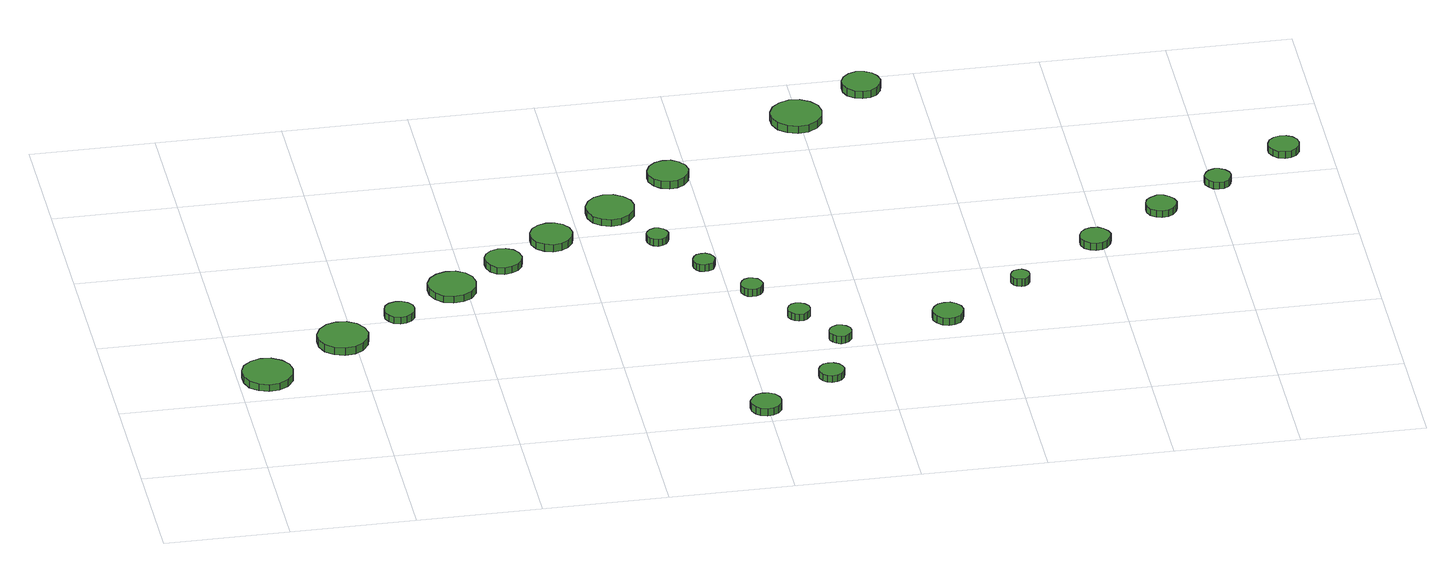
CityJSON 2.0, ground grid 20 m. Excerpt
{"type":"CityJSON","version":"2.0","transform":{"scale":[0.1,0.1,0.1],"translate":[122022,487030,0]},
"CityObjects":{
"tree1":{"type":"SolitaryVegetationObject","attributes":{"function":"something"},"geometry":[{"type":"MultiSurface","lod":"1","boundaries":[[[0,1,2,3,4,5,6,7,8,9,10,11,12,13,14]],[[15,16,17,18,19,20,21,22,23,24,25,26,27,28,29]],[[0,29,28,1]],[[1,28,27,2]],[[2,27,26,3]],[[3,26,25,4]],[[4,25,24,5]],[[5,24,23,6]],[[6,23,22,7]],[[7,22,21,8]],[[8,21,20,9]],[[9,20,19,10]],[[10,19,18,11]],[[11,18,17,12]],[[12,17,16,13]],[[13,16,15,14]],[[14,15,29,0]]]}]},
"tree2":{"type":"SolitaryVegetationObject","attributes":{"function":"something"},"geometry":[{"type":"MultiSurface","lod":"1","boundaries":[[[30,31,32,33,34,35,36,37,38,39,40,41,42,43,44]],[[45,46,47,48,49,50,51,52,53,54,55,56,57,58,59]],[[30,59,58,31]],[[31,58,57,32]],[[32,57,56,33]],[[33,56,55,34]],[[34,55,54,35]],[[35,54,53,36]],[[36,53,52,37]],[[37,52,51,38]],[[38,51,50,39]],[[39,50,49,40]],[[40,49,48,41]],[[41,48,47,42]],[[42,47,46,43]],[[43,46,45,44]],[[44,45,59,30]]]}]},
"tree3":{"type":"SolitaryVegetationObject","attributes":{"function":"something"},"geometry":[{"type":"MultiSurface","lod":"1","boundaries":[[[60,61,62,63,64,65,66,67,68,69,70,71,72,73,74]],[[75,76,77,78,79,80,81,82,83,84,85,86,87,88,89]],[[60,89,88,61]],[[61,88,87,62]],[[62,87,86,63]],[[63,86,85,64]],[[64,85,84,65]],[[65,84,83,66]],[[66,83,82,67]],[[67,82,81,68]],[[68,81,80,69]],[[69,80,79,70]],[[70,79,78,71]],[[71,78,77,72]],[[72,77,76,73]],[[73,76,75,74]],[[74,75,89,60]]]}]},
"tree4":{"type":"SolitaryVegetationObject","attributes":{"function":"something"},"geometry":[{"type":"MultiSurface","lod":"1","boundaries":[[[90,91,92,93,94,95,96,97,98,99,100,101,102,103,104]],[[105,106,107,108,109,110,111,112,113,114,115,116,117,118,119]],[[90,119,118,91]],[[91,118,117,92]],[[92,117,116,93]],[[93,116,115,94]],[[94,115,114,95]],[[95,114,113,96]],[[96,113,112,97]],[[97,112,111,98]],[[98,111,110,99]],[[99,110,109,100]],[[100,109,108,101]],[[101,108,107,102]],[[102,107,106,103]],[[103,106,105,104]],[[104,105,119,90]]]}]},
"tree5":{"type":"SolitaryVegetationObject","attributes":{"function":"something"},"geometry":[{"type":"MultiSurface","lod":"1","boundaries":[[[120,121,122,123,124,125,126,127,128,129,130,131,132,133,134]],[[135,136,137,138,139,140,141,142,143,144,145,146,147,148,149]],[[120,149,148,121]],[[121,148,147,122]],[[122,147,146,123]],[[123,146,145,124]],[[124,145,144,125]],[[125,144,143,126]],[[126,143,142,127]],[[127,142,141,128]],[[128,141,140,129]],[[129,140,139,130]],[[130,139,138,131]],[[131,138,137,132]],[[132,137,136,133]],[[133,136,135,134]],[[134,135,149,120]]]}]},
"tree6":{"type":"SolitaryVegetationObject","attributes":{"function":"something"},"geometry":[{"type":"MultiSurface","lod":"1","boundaries":[[[150,151,152,153,154,155,156,157,158,159,160,161,162,163,164]],[[165,166,167,168,169,170,171,172,173,174,175,176,177,178,179]],[[150,179,178,151]],[[151,178,177,152]],[[152,177,176,153]],[[153,176,175,154]],[[154,175,174,155]],[[155,174,173,156]],[[156,173,172,157]],[[157,172,171,158]],[[158,171,170,159]],[[159,170,169,160]],[[160,169,168,161]],[[161,168,167,162]],[[162,167,166,163]],[[163,166,165,164]],[[164,165,179,150]]]}]},
"tree7":{"type":"SolitaryVegetationObject","attributes":{"function":"something"},"geometry":[{"type":"MultiSurface","lod":"1","boundaries":[[[180,181,182,183,184,185,186,187,188,189,190,191,192,193,194]],[[195,196,197,198,199,200,201,202,203,204,205,206,207,208,209]],[[180,209,208,181]],[[181,208,207,182]],[[182,207,206,183]],[[183,206,205,184]],[[184,205,204,185]],[[185,204,203,186]],[[186,203,202,187]],[[187,202,201,188]],[[188,201,200,189]],[[189,200,199,190]],[[190,199,198,191]],[[191,198,197,192]],[[192,197,196,193]],[[193,196,195,194]],[[194,195,209,180]]]}]},
"tree8":{"type":"SolitaryVegetationObject","attributes":{"function":"something"},"geometry":[{"type":"MultiSurface","lod":"1","boundaries":[[[210,211,212,213,214,215,216,217,218,219,220,221,222,223,224]],[[225,226,227,228,229,230,231,232,233,234,235,236,237,238,239]],[[210,239,238,211]],[[211,238,237,212]],[[212,237,236,213]],[[213,236,235,214]],[[214,235,234,215]],[[215,234,233,216]],[[216,233,232,217]],[[217,232,231,218]],[[218,231,230,219]],[[219,230,229,220]],[[220,229,228,221]],[[221,228,227,222]],[[222,227,226,223]],[[223,226,225,224]],[[224,225,239,210]]]}]},
"tree9":{"type":"SolitaryVegetationObject","attributes":{"function":"something"},"geometry":[{"type":"MultiSurface","lod":"1","boundaries":[[[240,241,242,243,244,245,246,247,248,249,250,251,252,253,254]],[[255,256,257,258,259,260,261,262,263,264,265,266,267,268,269]],[[240,269,268,241]],[[241,268,267,242]],[[242,267,266,243]],[[243,266,265,244]],[[244,265,264,245]],[[245,264,263,246]],[[246,263,262,247]],[[247,262,261,248]],[[248,261,260,249]],[[249,260,259,250]],[[250,259,258,251]],[[251,258,257,252]],[[252,257,256,253]],[[253,256,255,254]],[[254,255,269,240]]]}]},
"tree10":{"type":"SolitaryVegetationObject","attributes":{"function":"something"},"geometry":[{"type":"MultiSurface","lod":"1","boundaries":[[[270,271,272,273,274,275,276,277,278,279,280,281,282,283,284]],[[285,286,287,288,289,290,291,292,293,294,295,296,297,298,299]],[[270,299,298,271]],[[271,298,297,272]],[[272,297,296,273]],[[273,296,295,274]],[[274,295,294,275]],[[275,294,293,276]],[[276,293,292,277]],[[277,292,291,278]],[[278,291,290,279]],[[279,290,289,280]],[[280,289,288,281]],[[281,288,287,282]],[[282,287,286,283]],[[283,286,285,284]],[[284,285,299,270]]]}]},
"tree11":{"type":"SolitaryVegetationObject","attributes":{"function":"something"},"geometry":[{"type":"MultiSurface","lod":"1","boundaries":[[[300,301,302,303,304,305,306,307,308,309,310,311,312,313,314]],[[315,316,317,318,319,320,321,322,323,324,325,326,327,328,329]],[[300,329,328,301]],[[301,328,327,302]],[[302,327,326,303]],[[303,326,325,304]],[[304,325,324,305]],[[305,324,323,306]],[[306,323,322,307]],[[307,322,321,308]],[[308,321,320,309]],[[309,320,319,310]],[[310,319,318,311]],[[311,318,317,312]],[[312,317,316,313]],[[313,316,315,314]],[[314,315,329,300]]]}]},
"tree12":{"type":"SolitaryVegetationObject","attributes":{"function":"something"},"geometry":[{"type":"MultiSurface","lod":"1","boundaries":[[[330,331,332,333,334,335,336,337,338,339,340,341,342,343,344]],[[345,346,347,348,349,350,351,352,353,354,355,356,357,358,359]],[[330,359,358,331]],[[331,358,357,332]],[[332,357,356,333]],[[333,356,355,334]],[[334,355,354,335]],[[335,354,353,336]],[[336,353,352,337]],[[337,352,351,338]],[[338,351,350,339]],[[339,350,349,340]],[[340,349,348,341]],[[341,348,347,342]],[[342,347,346,343]],[[343,346,345,344]],[[344,345,359,330]]]}]},
"tree13":{"type":"SolitaryVegetationObject","attributes":{"function":"something"},"geometry":[{"type":"MultiSurface","lod":"1","boundaries":[[[360,361,362,363,364,365,366,367,368,369,370,371,372,373,374]],[[375,376,377,378,379,380,381,382,383,384,385,386,387,388,389]],[[360,389,388,361]],[[361,388,387,362]],[[362,387,386,363]],[[363,386,385,364]],[[364,385,384,365]],[[365,384,383,366]],[[366,383,382,367]],[[367,382,381,368]],[[368,381,380,369]],[[369,380,379,370]],[[370,379,378,371]],[[371,378,377,372]],[[372,377,376,373]],[[373,376,375,374]],[[374,375,389,360]]]}]},
"tree14":{"type":"SolitaryVegetationObject","attributes":{"function":"something"},"geometry":[{"type":"MultiSurface","lod":"1","boundaries":[[[390,391,392,393,394,395,396,397,398,399,400,401,402,403,404]],[[405,406,407,408,409,410,411,412,413,414,415,416,417,418,419]],[[390,419,418,391]],[[391,418,417,392]],[[392,417,416,393]],[[393,416,415,394]],[[394,415,414,395]],[[395,414,413,396]],[[396,413,412,397]],[[397,412,411,398]],[[398,411,410,399]],[[399,410,409,400]],[[400,409,408,401]],[[401,408,407,402]],[[402,407,406,403]],[[403,406,405,404]],[[404,405,419,390]]]}]},
"tree15":{"type":"SolitaryVegetationObject","attributes":{"function":"something"},"geometry":[{"type":"MultiSurface","lod":"1","boundaries":[[[420,421,422,423,424,425,426,427,428,429,430,431,432,433,434]],[[435,436,437,438,439,440,441,442,443,444,445,446,447,448,449]],[[420,449,448,421]],[[421,448,447,422]],[[422,447,446,423]],[[423,446,445,424]],[[424,445,444,425]],[[425,444,443,426]],[[426,443,442,427]],[[427,442,441,428]],[[428,441,440,429]],[[429,440,439,430]],[[430,439,438,431]],[[431,438,437,432]],[[432,437,436,433]],[[433,436,435,434]],[[434,435,449,420]]]}]},
"tree16":{"type":"SolitaryVegetationObject","attributes":{"function":"something"},"geometry":[{"type":"MultiSurface","lod":"1","boundaries":[[[450,451,452,453,454,455,456,457,458,459,460,461,462,463,464]],[[465,466,467,468,469,470,471,472,473,474,475,476,477,478,479]],[[450,479,478,451]],[[451,478,477,452]],[[452,477,476,453]],[[453,476,475,454]],[[454,475,474,455]],[[455,474,473,456]],[[456,473,472,457]],[[457,472,471,458]],[[458,471,470,459]],[[459,470,469,460]],[[460,469,468,461]],[[461,468,467,462]],[[462,467,466,463]],[[463,466,465,464]],[[464,465,479,450]]]}]},
"tree17":{"type":"SolitaryVegetationObject","attributes":{"function":"something"},"geometry":[{"type":"MultiSurface","lod":"1","boundaries":[[[480,481,482,483,484,485,486,487,488,489,490,491,492,493,494]],[[495,496,497,498,499,500,501,502,503,504,505,506,507,508,509]],[[480,509,508,481]],[[481,508,507,482]],[[482,507,506,483]],[[483,506,505,484]],[[484,505,504,485]],[[485,504,503,486]],[[486,503,502,487]],[[487,502,501,488]],[[488,501,500,489]],[[489,500,499,490]],[[490,499,498,491]],[[491,498,497,492]],[[492,497,496,493]],[[493,496,495,494]],[[494,495,509,480]]]}]},
"tree18":{"type":"SolitaryVegetationObject","attributes":{"function":"something"},"geometry":[{"type":"MultiSurface","lod":"1","boundaries":[[[510,511,512,513,514,515,516,517,518,519,520,521,522,523,524]],[[525,526,527,528,529,530,531,532,533,534,535,536,537,538,539]],[[510,539,538,511]],[[511,538,537,512]],[[512,537,536,513]],[[513,536,535,514]],[[514,535,534,515]],[[515,534,533,516]],[[516,533,532,517]],[[517,532,531,518]],[[518,531,530,519]],[[519,530,529,520]],[[520,529,528,521]],[[521,528,527,522]],[[522,527,526,523]],[[523,526,525,524]],[[524,525,539,510]]]}]},
"tree19":{"type":"SolitaryVegetationObject","attributes":{"function":"something"},"geometry":[{"type":"MultiSurface","lod":"1","boundaries":[[[540,541,542,543,544,545,546,547,548,549,550,551,552,553,554]],[[555,556,557,558,559,560,561,562,563,564,565,566,567,568,569]],[[540,569,568,541]],[[541,568,567,542]],[[542,567,566,543]],[[543,566,565,544]],[[544,565,564,545]],[[545,564,563,546]],[[546,563,562,547]],[[547,562,561,548]],[[548,561,560,549]],[[549,560,559,550]],[[550,559,558,551]],[[551,558,557,552]],[[552,557,556,553]],[[553,556,555,554]],[[554,555,569,540]]]}]},
"tree20":{"type":"SolitaryVegetationObject","attributes":{"function":"something"},"geometry":[{"type":"MultiSurface","lod":"1","boundaries":[[[570,571,572,573,574,575,576,577,578,579,580,581,582,583,584]],[[585,586,587,588,589,590,591,592,593,594,595,596,597,598,599]],[[570,599,598,571]],[[571,598,597,572]],[[572,597,596,573]],[[573,596,595,574]],[[574,595,594,575]],[[575,594,593,576]],[[576,593,592,577]],[[577,592,591,578]],[[578,591,590,579]],[[579,590,589,580]],[[580,589,588,581]],[[581,588,587,582]],[[582,587,586,583]],[[583,586,585,584]],[[584,585,599,570]]]}]},
"tree21":{"type":"SolitaryVegetationObject","attributes":{"function":"something"},"geometry":[{"type":"MultiSurface","lod":"1","boundaries":[[[600,601,602,603,604,605,606,607,608,609,610,611,612,613,614]],[[615,616,617,618,619,620,621,622,623,624,625,626,627,628,629]],[[600,629,628,601]],[[601,628,627,602]],[[602,627,626,603]],[[603,626,625,604]],[[604,625,624,605]],[[605,624,623,606]],[[606,623,622,607]],[[607,622,621,608]],[[608,621,620,609]],[[609,620,619,610]],[[610,619,618,611]],[[611,618,617,612]],[[612,617,616,613]],[[613,616,615,614]],[[614,615,629,600]]]}]},
"tree22":{"type":"SolitaryVegetationObject","attributes":{"function":"something"},"geometry":[{"type":"MultiSurface","lod":"1","boundaries":[[[630,631,632,633,634,635,636,637,638,639,640,641,642,643,644]],[[645,646,647,648,649,650,651,652,653,654,655,656,657,658,659]],[[630,659,658,631]],[[631,658,657,632]],[[632,657,656,633]],[[633,656,655,634]],[[634,655,654,635]],[[635,654,653,636]],[[636,653,652,637]],[[637,652,651,638]],[[638,651,650,639]],[[639,650,649,640]],[[640,649,648,641]],[[641,648,647,642]],[[642,647,646,643]],[[643,646,645,644]],[[644,645,659,630]]]}]},
"tree23":{"type":"SolitaryVegetationObject","attributes":{"function":"something"},"geometry":[{"type":"MultiSurface","lod":"1","boundaries":[[[660,661,662,663,664,665,666,667,668,669,670,671,672,673,674]],[[675,676,677,678,679,680,681,682,683,684,685,686,687,688,689]],[[660,689,688,661]],[[661,688,687,662]],[[662,687,686,663]],[[663,686,685,664]],[[664,685,684,665]],[[665,684,683,666]],[[666,683,682,667]],[[667,682,681,668]],[[668,681,680,669]],[[669,680,679,670]],[[670,679,678,671]],[[671,678,677,672]],[[672,677,676,673]],[[673,676,675,674]],[[674,675,689,660]]]}]}
},
"vertices":[
[87,263,16],[84,280,16],[74,293,16],[59,302,16],[42,304,16],[26,298,16],[13,287,16],[7,272,16],[7,255,16],[13,239,16],[26,228,16],[42,223,16],[59,224,16],[74,233,16],[84,247,16],[84,247,4],[74,233,4],[59,224,4],[42,223,4],[26,228,4],[13,239,4],[7,255,4],[7,272,4],[13,287,4],[26,298,4],[42,304,4],[59,302,4],[74,293,4],[84,280,4],[87,263,4],
[223,353,15],[219,370,15],[209,384,15],[195,392,15],[178,394,15],[162,389,15],[149,377,15],[142,362,15],[142,345,15],[149,329,15],[162,318,15],[178,313,15],[195,315,15],[209,323,15],[219,337,15],[219,337,2],[209,323,2],[195,315,2],[178,313,2],[162,318,2],[149,329,2],[142,345,2],[142,362,2],[149,377,2],[162,389,2],[178,394,2],[195,392,2],[209,384,2],[219,370,2],[223,353,2],
[307,416,14],[305,426,14],[299,434,14],[290,439,14],[280,440,14],[270,437,14],[263,431,14],[259,421,14],[259,411,14],[263,402,14],[270,395,14],[280,392,14],[290,393,14],[299,398,14],[305,406,14],[305,406,2],[299,398,2],[290,393,2],[280,392,2],[270,395,2],[263,402,2],[259,411,2],[259,421,2],[263,431,2],[270,437,2],[280,440,2],[290,439,2],[299,434,2],[305,426,2],[307,416,2],
[415,478,14],[412,494,14],[403,507,14],[389,515,14],[373,516,14],[358,511,14],[346,501,14],[339,486,14],[339,470,14],[346,455,14],[358,444,14],[373,440,14],[389,441,14],[403,449,14],[412,462,14],[412,462,2],[403,449,2],[389,441,2],[373,440,2],[358,444,2],[346,455,2],[339,470,2],[339,486,2],[346,501,2],[358,511,2],[373,516,2],[389,515,2],[403,507,2],[412,494,2],[415,478,2],
[499,541,14],[496,553,14],[489,563,14],[478,569,14],[466,570,14],[454,566,14],[445,558,14],[440,547,14],[440,535,14],[445,523,14],[454,515,14],[466,511,14],[478,513,14],[489,519,14],[496,529,14],[496,529,2],[489,519,2],[478,513,2],[466,511,2],[454,515,2],[445,523,2],[440,535,2],[440,547,2],[445,558,2],[454,566,2],[466,570,2],[478,569,2],[489,563,2],[496,553,2],[499,541,2],
[589,597,16],[586,611,16],[578,622,16],[566,629,16],[552,630,16],[539,626,16],[528,617,16],[522,604,16],[522,590,16],[528,577,16],[539,568,16],[552,563,16],[566,565,16],[578,572,16],[586,583,16],[586,583,3],[578,572,3],[566,565,3],[552,563,3],[539,568,3],[528,577,3],[522,590,3],[522,604,3],[528,617,3],[539,626,3],[552,630,3],[566,629,3],[578,622,3],[586,611,3],[589,597,3],
[820,32,20],[818,42,20],[812,51,20],[803,56,20],[793,57,20],[783,54,20],[776,47,20],[771,37,20],[771,27,20],[776,18,20],[783,11,20],[793,8,20],[803,9,20],[812,14,20],[818,22,20],[818,22,7],[812,14,7],[803,9,7],[793,8,7],[783,11,7],[776,18,7],[771,27,7],[771,37,7],[776,47,7],[783,54,7],[793,57,7],[803,56,7],[812,51,7],[818,42,7],[820,32,7],
[698,661,16],[695,676,16],[685,689,16],[671,697,16],[655,699,16],[640,694,16],[628,683,16],[622,669,16],[622,653,16],[628,638,16],[640,627,16],[655,622,16],[671,624,16],[685,632,16],[695,645,16],[695,645,4],[685,632,4],[671,624,4],[655,622,4],[640,627,4],[628,638,4],[622,653,4],[622,669,4],[628,683,4],[640,694,4],[655,699,4],[671,697,4],[685,689,4],[695,676,4],[698,661,4],
[736,568,16],[734,575,16],[730,581,16],[723,585,16],[716,586,16],[709,583,16],[704,578,16],[701,572,16],[701,564,16],[704,558,16],[709,553,16],[716,550,16],[723,551,16],[730,555,16],[734,561,16],[734,561,4],[730,555,4],[723,551,4],[716,550,4],[709,553,4],[704,558,4],[701,564,4],[701,572,4],[704,578,4],[709,583,4],[716,586,4],[723,585,4],[730,581,4],[734,575,4],[736,568,4],
[794,480,16],[792,487,16],[788,493,16],[781,497,16],[774,497,16],[767,495,16],[762,490,16],[759,483,16],[759,476,16],[762,469,16],[767,464,16],[774,462,16],[781,463,16],[788,466,16],[792,472,16],[792,472,4],[788,466,4],[781,463,4],[774,462,4],[767,464,4],[762,469,4],[759,476,4],[759,483,4],[762,490,4],[767,495,4],[774,497,4],[781,497,4],[788,493,4],[792,487,4],[794,480,4],
[933,109,20],[931,118,20],[926,124,20],[919,128,20],[910,129,20],[902,127,20],[896,121,20],[893,114,20],[893,105,20],[896,98,20],[902,92,20],[910,89,20],[919,90,20],[926,94,20],[931,101,20],[931,101,8],[926,94,8],[919,90,8],[910,89,8],[902,92,8],[896,98,8],[893,105,8],[893,114,8],[896,121,8],[902,127,8],[910,129,8],[919,128,8],[926,124,8],[931,118,8],[933,109,8],
[854,391,17],[852,399,17],[848,405,17],[841,408,17],[834,409,17],[827,407,17],[822,402,17],[819,395,17],[819,388,17],[822,381,17],[827,376,17],[834,374,17],[841,374,17],[848,378,17],[852,384,17],[852,384,4],[848,378,4],[841,374,4],[834,374,4],[827,376,4],[822,381,4],[819,388,4],[819,395,4],[822,402,4],[827,407,4],[834,409,4],[841,408,4],[848,405,4],[852,399,4],[854,391,4],
[913,304,17],[912,311,17],[907,317,17],[901,321,17],[893,322,17],[886,320,17],[881,315,17],[878,308,17],[878,300,17],[881,294,17],[886,289,17],[893,287,17],[901,287,17],[907,291,17],[912,297,17],[912,297,5],[907,291,5],[901,287,5],[893,287,5],[886,289,5],[881,294,5],[878,300,5],[878,308,5],[881,315,5],[886,320,5],[893,322,5],[901,321,5],[907,317,5],[912,311,5],[913,304,5],
[799,745,21],[796,758,21],[788,769,21],[776,776,21],[763,777,21],[750,773,21],[740,764,21],[734,751,21],[734,738,21],[740,725,21],[750,716,21],[763,712,21],[776,713,21],[788,720,21],[796,731,21],[796,731,8],[788,720,8],[776,713,8],[763,712,8],[750,716,8],[740,725,8],[734,738,8],[734,751,8],[740,764,8],[750,773,8],[763,777,8],[776,776,8],[788,769,8],[796,758,8],[799,745,8],
[965,227,17],[964,234,17],[959,240,17],[953,244,17],[945,245,17],[938,242,17],[933,238,17],[930,231,17],[930,223,17],[933,217,17],[938,212,17],[945,209,17],[953,210,17],[959,214,17],[964,220,17],[964,220,4],[959,214,4],[953,210,4],[945,209,4],[938,212,4],[933,217,4],[930,223,4],[930,231,4],[933,238,4],[938,242,4],[945,245,4],[953,244,4],[959,240,4],[964,234,4],[965,227,4],
[1147,254,20],[1145,264,20],[1139,272,20],[1130,277,20],[1120,278,20],[1110,275,20],[1103,268,20],[1098,259,20],[1098,249,20],[1103,239,20],[1110,232,20],[1120,229,20],[1130,230,20],[1139,235,20],[1145,244,20],[1145,244,7],[1139,235,7],[1130,230,7],[1120,229,7],[1110,232,7],[1103,239,7],[1098,249,7],[1098,259,7],[1103,268,7],[1110,275,7],[1120,278,7],[1130,277,7],[1139,272,7],[1145,264,7],[1147,254,7],
[1036,891,16],[1033,908,16],[1023,921,16],[1008,930,16],[991,932,16],[975,926,16],[962,915,16],[955,899,16],[955,883,16],[962,867,16],[975,856,16],[991,850,16],[1008,852,16],[1023,861,16],[1033,874,16],[1033,874,3],[1023,861,3],[1008,852,3],[991,850,3],[975,856,3],[962,867,3],[955,883,3],[955,899,3],[962,915,3],[975,926,3],[991,932,3],[1008,930,3],[1023,921,3],[1033,908,3],[1036,891,3],
[1268,343,19],[1267,349,19],[1263,354,19],[1258,358,19],[1252,358,19],[1245,356,19],[1241,352,19],[1238,346,19],[1238,340,19],[1241,334,19],[1245,330,19],[1252,328,19],[1258,328,19],[1263,332,19],[1267,337,19],[1267,337,6],[1263,332,6],[1258,328,6],[1252,328,6],[1245,330,6],[1241,334,6],[1238,340,6],[1238,346,6],[1241,352,6],[1245,356,6],[1252,358,6],[1258,358,6],[1263,354,6],[1267,349,6],[1268,343,6],
[1143,969,15],[1140,982,15],[1133,992,15],[1122,998,15],[1109,1000,15],[1097,996,15],[1087,987,15],[1082,976,15],[1082,963,15],[1087,951,15],[1097,943,15],[1109,939,15],[1122,940,15],[1133,946,15],[1140,957,15],[1140,957,2],[1133,946,2],[1122,940,2],[1109,939,2],[1097,943,2],[1087,951,2],[1082,963,2],[1082,976,2],[1087,987,2],[1097,996,2],[1109,1000,2],[1122,998,2],[1133,992,2],[1140,982,2],[1143,969,2],
[1413,436,21],[1410,446,21],[1404,454,21],[1396,459,21],[1385,460,21],[1376,457,21],[1368,450,21],[1364,441,21],[1364,430,21],[1368,421,21],[1376,414,21],[1385,411,21],[1396,412,21],[1404,417,21],[1410,426,21],[1410,426,8],[1404,417,8],[1396,412,8],[1385,411,8],[1376,414,8],[1368,421,8],[1364,430,8],[1364,441,8],[1368,450,8],[1376,457,8],[1385,460,8],[1396,459,8],[1404,454,8],[1410,446,8],[1413,436,8],
[1532,517,19],[1529,527,19],[1523,535,19],[1515,540,19],[1504,542,19],[1495,538,19],[1487,532,19],[1483,522,19],[1483,512,19],[1487,503,19],[1495,496,19],[1504,493,19],[1515,494,19],[1523,499,19],[1529,507,19],[1529,507,7],[1523,499,7],[1515,494,7],[1504,493,7],[1495,496,7],[1487,503,7],[1483,512,7],[1483,522,7],[1487,532,7],[1495,538,7],[1504,542,7],[1515,540,7],[1523,535,7],[1529,527,7],[1532,517,7],
[1630,585,18],[1628,594,18],[1623,601,18],[1615,606,18],[1607,607,18],[1598,604,18],[1592,598,18],[1588,590,18],[1588,581,18],[1592,573,18],[1598,567,18],[1607,564,18],[1615,565,18],[1623,570,18],[1628,577,18],[1628,577,6],[1623,570,6],[1615,565,6],[1607,564,6],[1598,567,6],[1592,573,6],[1588,581,6],[1588,590,6],[1592,598,6],[1598,604,6],[1607,607,6],[1615,606,6],[1623,601,6],[1628,594,6],[1630,585,6],
[1752,665,17],[1750,675,17],[1744,683,17],[1735,688,17],[1725,689,17],[1715,686,17],[1707,679,17],[1703,670,17],[1703,660,17],[1707,650,17],[1715,643,17],[1725,640,17],[1735,641,17],[1744,646,17],[1750,655,17],[1750,655,5],[1744,646,5],[1735,641,5],[1725,640,5],[1715,643,5],[1707,650,5],[1703,660,5],[1703,670,5],[1707,679,5],[1715,686,5],[1725,689,5],[1735,688,5],[1744,683,5],[1750,675,5],[1752,665,5]
]}
